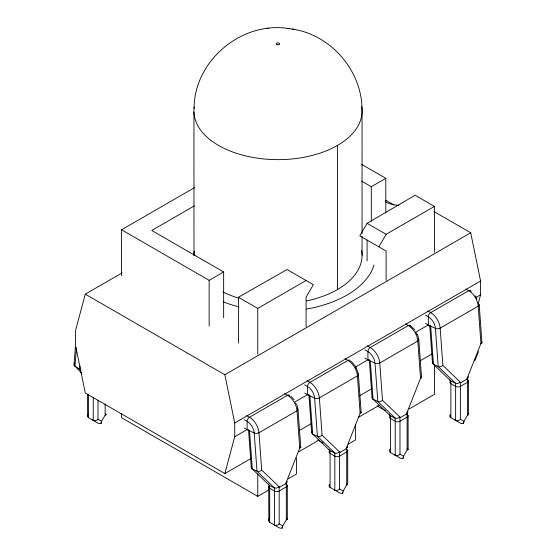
<?xml version="1.0" encoding="UTF-8"?>
<svg xmlns="http://www.w3.org/2000/svg" width="556" height="556" viewBox="0 0 556 556"><rect width="100%" height="100%" fill="white"/><g stroke="black" fill="none" stroke-linecap="round" stroke-linejoin="round"><path stroke-width="0.83" d="M268.694 486.882L268.833 521.313A3.155 2.377 -24.3 0 0 269.681 522.272L279.188 527.762A2.537 1.466 0 0 0 280.307 528.13L281.544 528.193A4.378 2.53 0 0 0 282.191 528.124A6.012 3.489 59.7 0 0 282.761 525.941L286.326 519.763A3.781 1.181 16.6 0 0 287.313 519.193L287.306 485.513M342.607 493.276A6.012 3.489 59.7 0 0 343.156 491.073L346.722 484.895A3.781 1.181 16.6 0 0 347.715 484.325L347.708 450.638M403.01 458.408A6.012 3.489 59.7 0 0 403.559 456.205L407.117 450.019A3.781 1.181 16.6 0 0 408.111 449.457L408.104 415.77M449.887 415.957L450.026 416.708A3.155 2.377 -24.3 0 0 450.867 417.66L460.382 423.151A2.537 1.466 0 0 0 461.501 423.519L462.738 423.582A4.378 2.53 0 0 0 463.384 423.512A6.012 3.475 59.6 0 0 463.947 421.33L467.513 415.151A3.781 1.181 16.6 0 0 468.506 414.588L468.499 380.902M194.058 108.448C194.19 60.521 241.867 20.808 288.988 28.585M74.045 364.333L75.407 347.076M81.51 373.048L75.004 366.119L76.422 348.188M80.919 370.595L79.737 369.337L80.008 365.938M122.125 272.878L85.283 294.152L75.407 331.008L75.407 344.734L85.283 392.995L224.846 473.573L251.166 458.38M224.846 473.573L234.722 436.717L234.722 422.984L224.846 374.73L85.283 294.152M478.348 303.138L480.592 294.763L480.592 281.037L470.717 232.776L434 211.579M87.501 394.176L87.639 416.701A3.155 2.377 -24.3 0 0 88.487 417.66L97.995 423.151A2.537 1.466 0 0 0 99.114 423.519L100.351 423.582A4.378 2.53 0 0 0 100.997 423.512L100.956 422.317M282.191 528.124L282.149 526.928M463.384 423.512L463.447 422.539M278.577 487.077L279.626 487.258L285.638 483.783L299.733 448.06L297.022 410.773A3.364 1.765 -4.2 0 0 297.203 408.361M334.253 489.614A2.495 1.439 0 0 0 334.83 490.149A3.155 2.377 -24.3 0 0 336.255 490.496L337.207 490.385A3.781 2.856 -24.3 0 0 339.584 489.009L339.584 456.135A47.079 27.181 60 0 0 339.41 452.07L340.022 452.382L346.034 448.914L360.128 413.191A3.454 1.105 9.7 0 0 360.656 411.857M403.552 456.198L399.986 454.141L399.986 421.26A47.079 27.181 60 0 0 399.806 417.202L400.417 417.514L406.429 414.046L420.524 378.323L417.82 341.036A3.364 1.765 -4.2 0 0 418.418 338.924M454.905 419.537L455.044 419.87A2.495 1.439 0 0 0 455.621 420.412A3.155 2.377 -24.3 0 0 457.046 420.76L458.005 420.642A3.781 2.856 -24.3 0 0 460.375 419.266L460.382 386.392A47.079 27.181 60 0 0 460.201 382.326L460.813 382.646L466.825 379.171L480.919 343.455L478.216 306.161A3.364 1.765 -4.2 0 0 478.396 303.75M474.817 360.865L478.445 351.684M286.84 482.316L285.638 483.783M347.236 447.448L346.068 448.852M407.638 412.58L406.429 414.046M466.825 379.171L468.034 377.705M101.018 423.54A6.012 3.489 59.7 0 0 101.567 421.33L105.133 415.151L105.133 403.906M434.431 252.32L434.431 206.415L415.103 195.253L367.085 223.324L359.836 235.883L386.114 251.048L386.114 280.544M378.865 246.864L386.114 234.312L434.431 206.415M338.945 452.23L339.327 452.049M459.77 382.465L460.125 382.313M399.305 417.382L399.722 417.181M338.667 452.396L338.34 452.577A3.371 2.287 -22.3 0 1 334.663 453.001M399.062 417.528L398.777 417.688A3.371 2.287 -22.3 0 1 395.066 418.133M459.458 382.653L459.173 382.82A3.371 2.287 -22.3 0 1 455.461 383.265M121.569 275.686L121.569 229.774L194.489 187.678M194.496 205.803L151.767 230.476L223.644 271.967L223.644 317.768M121.569 229.774L209.146 280.342L223.644 271.967M361.581 181.096L371.311 186.712L385.808 178.344L385.808 212.906M238.441 343.045L238.441 297.251L287.063 269.528L313.334 284.7L306.085 297.251L306.085 326.747M238.441 297.251L257.769 308.406L306.085 280.516M224.846 374.73L470.717 232.776M234.722 422.984L480.592 281.037M234.722 436.717L247.503 429.336M294.875 401.988L307.656 394.607M355.777 366.828L368.558 359.447M415.93 332.099L428.711 324.718M476.082 297.37L480.592 294.763M299.288 430.594L311.318 423.651M359.433 395.865L371.464 388.922M420.343 360.705L432.366 353.762M298.655 451.833L318.734 440.241M358.585 417.229L379.414 405.206M121.569 413.4L121.569 417.73L257.769 496.362L268.916 489.926M288.244 478.765L296.424 474.046L296.424 458.144M348.292 444.098L355.611 439.872L355.611 424.805M409.153 408.959L434.431 394.364L434.431 364.055M267.012 28.585L268.416 28.37M292.185 29.072C331.063 34.653 362.213 70.953 362.053 110.22L362.067 233.541M287.584 28.37L294.263 29.385M279.001 486.931L279.015 486.938A47.079 27.181 60 0 1 279.188 491.004L279.188 523.884A3.781 2.856 -24.3 0 1 276.812 525.26L275.852 525.371A3.155 2.377 -24.3 0 1 274.435 525.017A2.495 1.439 0 0 1 273.927 524.586M455.628 420.405L455.628 386.392A43.715 25.242 60 0 0 455.51 383.216L450.77 380.957L433.458 364.333A3.454 2.342 -22.1 0 1 432.839 361.643M369.337 360.059A3.371 1.946 0 0 0 370.31 361.233L373.062 399.201L377.802 401.46L395.107 418.084A43.715 25.242 60 0 1 395.226 421.26L395.226 455.281A3.155 2.377 -24.3 0 0 396.65 455.628L397.609 455.517A3.781 2.856 -24.3 0 0 399.979 454.141M395.107 418.084L390.375 415.825L373.062 399.201M334.83 490.149L334.83 456.135A43.715 25.242 60 0 0 334.712 452.952L317.406 436.328L312.667 434.076A3.454 2.342 -22.1 0 1 312.215 431.136M334.712 452.952L329.979 450.694L312.667 434.076L309.907 396.108L304.632 393.057M248.539 429.802A3.371 1.946 0 0 0 249.519 430.976L252.271 468.944L257.004 471.203L274.316 487.82A43.715 25.242 60 0 1 274.435 491.004L274.435 525.017M274.316 487.82L269.577 485.569L252.271 468.944M361.859 164.513L385.808 178.344M385.836 200.243L393.94 204.921M367.085 223.324L386.114 234.312M465.845 288.995L468.743 290.67A3.364 1.939 -60 0 1 471.092 291.65M427.8 310.964L430.692 312.632A13.448 7.763 60 0 1 440.171 328.13L442.875 365.417L460.813 382.646M425.423 315.078L428.315 316.753A10.091 5.824 60 0 1 435.424 328.374L438.197 366.592L455.51 383.216M425.423 323.321L430.705 326.365L433.458 364.333L438.197 366.592A3.454 2.342 -22.1 0 0 442.833 365.403M405.449 323.87L408.34 325.538A3.364 1.939 -60 0 1 410.717 326.713M367.405 345.832L370.296 347.5A13.448 7.763 60 0 1 379.776 362.998L382.479 400.285L400.417 417.514M365.028 349.953L367.919 351.621A10.091 5.824 60 0 1 375.029 363.242L377.802 401.46M365.028 358.189L370.31 361.233M460.382 419.273L463.947 421.33M345.054 358.738L347.945 360.406A3.364 1.939 -60 0 1 350.294 361.386M377.065 405.88L385.301 410.634M307.009 380.7L309.9 382.375A13.448 7.763 60 0 1 319.373 397.867L322.084 435.16L340.022 452.382M304.632 384.822L307.524 386.489A10.091 5.824 60 0 1 314.626 398.117L317.406 436.328M390.041 449.185A3.781 2.856 -24.3 0 0 389.478 450.826L389.624 451.576A3.155 2.377 -24.3 0 0 390.472 452.535L399.986 458.026A2.537 1.466 0 0 0 401.105 458.394L402.335 458.45A4.378 2.53 0 0 0 402.989 458.387L403.003 457.296M284.658 393.606L287.549 395.274A3.364 1.939 -60 0 1 289.864 396.074M317.879 440.053L323.112 443.076M246.614 415.575L249.505 417.243A13.448 7.763 60 0 1 258.978 432.742L261.688 470.028L279.626 487.258M244.23 419.69L247.128 421.365A10.091 5.824 60 0 1 254.231 432.985L257.004 471.203A3.454 2.342 -22.1 0 0 261.64 470.008M244.23 427.925L249.512 430.976M339.584 489.009L343.156 491.073M329.479 484.325A3.781 2.856 -24.3 0 0 329.082 485.701L329.228 486.444A3.155 2.377 -24.3 0 0 330.076 487.403L339.584 492.894A2.537 1.466 0 0 0 340.703 493.262L341.94 493.318A4.378 2.53 0 0 0 342.593 493.255L342.691 492.394M97.995 400.237L97.995 419.273L101.56 421.33M279.188 523.884L282.754 525.941M75.004 366.119L79.737 369.337M410.022 325.371L414.922 329.916M351.35 361.428L355.861 366.821L358.272 373.423M290.948 396.303L294.124 399.653M273.851 524.482L273.691 524.03M394.538 454.523L394.649 454.738A2.495 1.439 0 0 0 395.226 455.281M417.354 334.128L418.668 338.555M296.556 403.864L297.877 408.299M92.518 419.537L92.657 419.87A2.495 1.439 0 0 0 93.241 420.405A3.155 2.377 -24.3 0 0 94.659 420.76L95.618 420.642A3.781 2.856 -24.3 0 0 97.988 419.266M468.499 414.581L468.36 414.227A3.155 0.987 16.6 0 0 467.943 413.824M408.104 449.457L407.965 449.095A3.155 0.987 16.6 0 0 407.854 448.97M347.708 484.325L347.57 483.97A3.155 0.987 16.6 0 0 347.152 483.567M287.306 519.193L287.167 518.838A3.155 0.987 16.6 0 0 286.757 518.435M106.113 414.581L105.974 414.227A3.155 0.987 16.6 0 0 105.564 413.824M479.202 304.862L481.955 342.809M429.774 325.851L432.464 362.859M418.807 339.73L421.559 377.677M369.316 359.857L372.061 397.735M358.411 374.605L361.164 412.545M360.128 413.191L357.418 375.905A3.364 1.765 -4.2 0 0 357.758 373.583M308.921 394.732L311.666 432.603M298.009 409.473L300.768 447.42M248.581 430.462L251.27 467.471M193.947 111.992L193.981 255.176M467.513 415.151L467.513 382.271A47.079 27.181 60 0 0 467.339 378.212M450.867 417.66L450.867 383.647A36.988 21.357 60 0 0 450.77 380.957A3.294 2.224 -21.7 0 1 449.769 379.484M407.117 450.019L407.117 417.146A47.079 27.181 60 0 0 406.943 413.08M390.472 452.535L390.472 418.515A3.364 1.939 0 0 1 390.472 415.77M371.311 186.712L371.311 221.274M367.085 240.067L367.085 260.889M362.067 236.147L362.067 255.253M346.722 484.895L346.722 452.014A47.079 27.181 60 0 0 346.541 447.948M337.443 145.422L337.443 289.572M330.076 487.403L330.076 453.39A36.988 21.357 60 0 0 329.979 450.694A3.294 2.224 -21.7 0 1 328.978 449.345M286.326 519.763L286.326 486.882A47.079 27.181 60 0 0 286.145 482.823M269.681 522.272L269.681 488.258A36.988 21.357 60 0 0 269.577 485.569A3.294 2.224 -21.7 0 1 268.576 484.095M257.769 308.406L257.769 354.318M257.769 473.844L257.769 496.362M209.146 280.342L209.146 326.136M93.241 397.45L93.241 420.405M88.487 394.704L88.487 417.66M361.72 106.676A84.067 48.539 0 0 1 278.306 159.641A84.067 48.539 0 0 1 194.225 107.03M361.671 250.541A84.067 48.539 0 0 1 306.592 300.9M238.587 298.127A84.067 48.539 0 0 1 223.053 291.99M193.933 255.433A84.067 48.539 0 0 1 194.225 251.18M374.028 265.066A97.522 56.302 0 0 1 306.467 309.101M239.129 306.891A97.522 56.302 0 0 1 223.123 301.797M382.438 400.271A3.454 2.342 -22.1 0 1 377.767 401.495M373.02 399.243A3.454 2.342 -22.1 0 1 372.305 396.762M421.219 377.107A3.454 1.105 9.7 0 1 420.489 378.302M407.291 414.505A3.364 1.939 0 0 1 407.117 417.146L399.986 421.26A3.364 1.939 0 0 1 395.226 421.26L390.472 418.515A36.988 21.357 60 0 0 390.375 415.825A3.294 2.224 -21.7 0 1 389.367 414.352A3.517 2.377 -24.6 0 1 389.395 413.956M415.54 331.856A10.091 5.824 60 0 1 416.868 334.517M407.965 411.725A3.378 1.036 2.4 0 1 407.235 412.462M399.868 417.264A3.002 0.556 -28 0 1 399.535 417.486M252.229 468.979A3.454 2.342 -22.1 0 1 251.653 466.255M300.261 446.725A3.454 1.105 9.7 0 1 299.691 448.046M269.347 485.729A3.364 1.939 0 0 0 269.681 488.258L274.435 491.004A3.364 1.939 0 0 0 279.188 491.004L286.326 486.882A3.364 1.939 0 0 0 286.653 484.359M277.958 487.466A3.371 2.287 -22.3 0 1 274.268 487.869M295.472 402.905A10.091 5.824 60 0 1 295.785 403.58M286.965 481.197A3.378 1.036 2.4 0 1 286.444 482.205M279.07 487.007A3.002 0.556 -28 0 1 278.737 487.23M268.687 520.569A3.781 2.856 -24.3 0 1 269.25 518.922M430.705 326.365A3.371 1.946 0 0 1 429.732 325.19M481.454 342.114A3.454 1.105 9.7 0 1 480.884 343.434M450.701 381.006A3.364 1.939 0 0 0 450.867 383.647L455.628 386.392A3.364 1.939 0 0 0 460.382 386.392L467.513 382.271A3.364 1.939 0 0 0 467.839 379.748M475.109 295.75A10.091 5.824 60 0 1 476.978 298.968M468.263 376.69A3.378 1.036 2.4 0 1 467.631 377.593M460.264 382.396A3.002 0.556 -28 0 1 459.93 382.618M449.88 415.957A3.781 2.856 -24.3 0 1 450.443 414.31M309.914 396.108A3.371 1.946 0 0 1 308.934 394.934M322.042 435.139A3.454 2.342 -22.1 0 1 317.365 436.37M329.604 450.979A3.364 1.939 0 0 0 330.076 453.39L334.83 456.135A3.364 1.939 0 0 0 339.584 456.135L346.722 452.014A3.364 1.939 0 0 0 347.187 449.609M355.52 367.37A10.091 5.824 60 0 1 355.868 368.037M347.493 446.461A3.378 1.036 2.4 0 1 346.84 447.337M339.466 452.139A3.002 0.556 -28 0 1 339.132 452.355M80.849 369.796A3.454 2.669 -14.6 0 1 79.703 369.372M74.963 366.154A3.454 2.669 -14.6 0 1 74.664 362.783M106.12 414.588A3.781 1.181 16.6 0 1 105.126 415.151M87.494 415.957A3.781 2.856 -24.3 0 1 88.056 414.31M398.895 205.359A22.393 12.927 0 0 1 385.69 201.953M287.549 395.274L249.505 417.243A3.364 1.939 -60 0 0 247.128 421.365L247.128 429.6L254.231 432.985A3.364 1.765 -4.2 0 0 258.978 432.742L297.022 410.773A13.448 7.763 60 0 0 287.549 395.274M347.945 360.406L309.9 382.375A3.364 1.939 -60 0 0 307.524 386.489L307.524 394.725L314.626 398.117A3.364 1.765 -4.2 0 0 319.373 397.867L357.418 375.905A13.448 7.763 60 0 0 347.945 360.406M408.34 325.538L370.296 347.5A3.364 1.939 -60 0 0 367.919 351.621L367.919 359.857L375.029 363.242A3.364 1.765 -4.2 0 0 379.776 362.998L417.82 341.036A13.448 7.763 60 0 0 408.34 325.538M468.743 290.67L430.692 312.632A3.364 1.939 -60 0 0 428.315 316.753L428.315 324.989L435.424 328.374A3.364 1.765 -4.2 0 0 440.171 328.13L478.216 306.161A13.448 7.763 60 0 0 468.743 290.67M277.159 44.675A1.682 0.973 0 0 0 279.682 43.834A1.682 0.973 0 0 0 277.159 42.993A1.682 0.973 0 0 0 277.159 44.675"/></g></svg>
